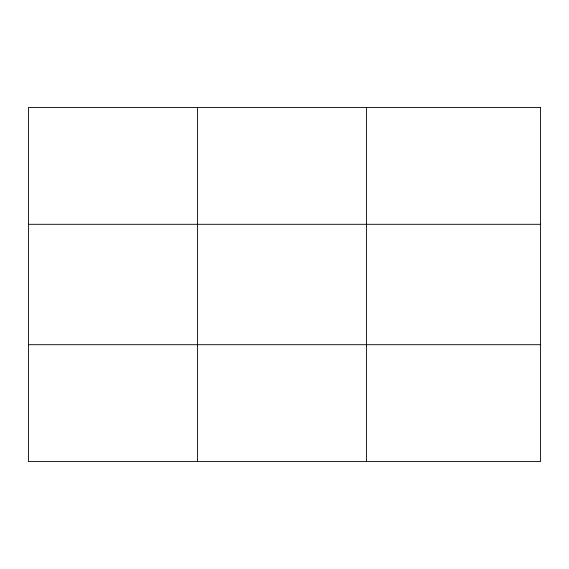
<?xml version="1.0" encoding="UTF-8"?>
<svg xmlns="http://www.w3.org/2000/svg" width="569" height="569" viewBox="0 0 569 569"><rect width="100%" height="100%" fill="white"/><g stroke="black" fill="none" stroke-linecap="round" stroke-linejoin="round"><path stroke-width="0.85" d="M197.443 107.441L197.443 461.559M366.436 107.441L366.436 461.559M28.45 224.3L540.55 224.3M28.45 344.7L540.55 344.7M540.55 107.441L540.55 461.559L28.45 461.559L28.45 107.441L540.55 107.441"/></g></svg>
